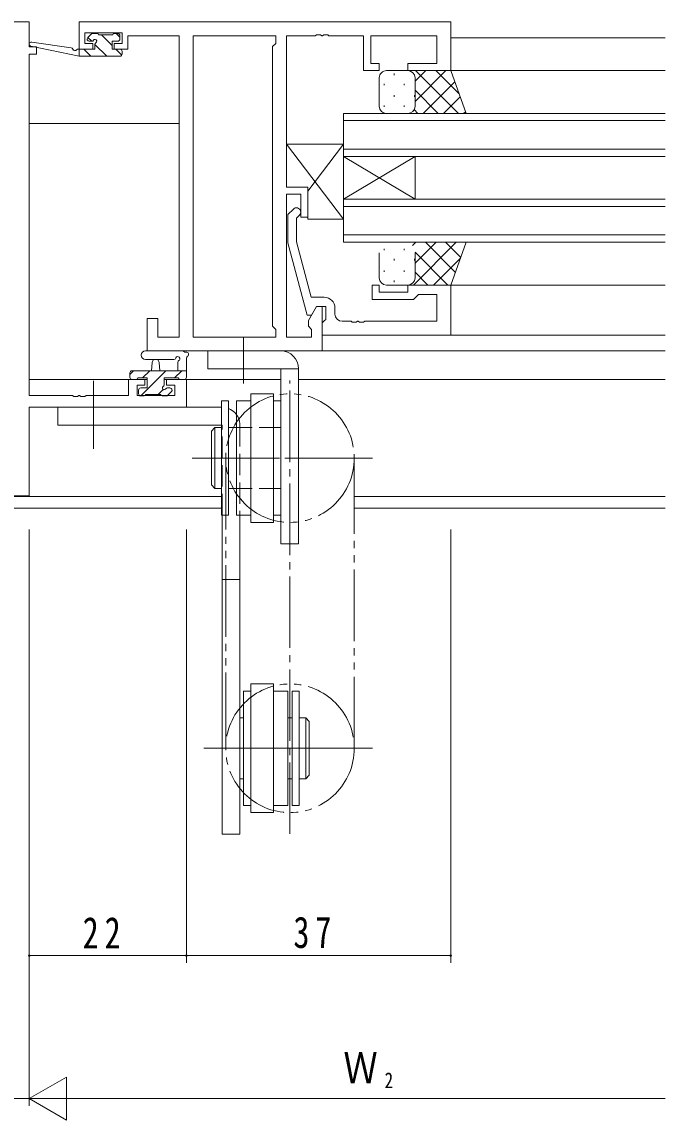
# Model space of a CAD drawing. Units: millimetres on the paper. Extents: x -397 to 397, y -282 to 282.
# Drawn here: x 119.2 to 209.2, y -15.2 to 138.4 of the extents above; entities that cross this region are included whole.
import ezdxf
from ezdxf.enums import TextEntityAlignment as Align

# ---------------------------------------------------------------- set-up
doc = ezdxf.new("R2010")
doc.units = ezdxf.units.MM
for name, pattern in [('USER2', [13, 10, -1, 1, -1]), ('USER3', [15, 10, -1, 1, -1, 1, -1]), ('USER4', [4, 3, -1]), ('USER5', [1.01, 0.01, -1])]:
    doc.linetypes.add(name, pattern=pattern)
for name, color, linetype, lineweight in [('0-3_YKK_11', 7, 'Continuous', 18), ('0-4_YKK_12', 2, 'Continuous', 18), ('0-5_YKK_13', 4, 'Continuous', 18), ('0-6_YKK_D', 6, 'Continuous', 18)]:
    doc.layers.add(name, color=color, linetype=linetype, lineweight=lineweight)
doc.styles.add('ＭＳ ゴシック', font='')
doc.styles.get('ＭＳ ゴシック').set_extended_font_data('MS Gothic')

msp = doc.modelspace()

# ---------------------------------------------------------------- linework, layer by layer
at = {"layer": '0-3_YKK_11'}
for p, q in [((100.247, 138.358), (120.247, 138.358)), ((120.247, 138.358), (120.247, 134.858)), ((127.247, 134.558), (127.247, 138.358)), ((127.247, 138.358), (179.247, 138.358)), ((179.247, 138.358), (179.247, 131.558)), ((128.047, 136.858), (128.047, 135.358)), ((133.247, 136.858), (128.047, 136.858)), ((132.947, 136.215), (132.405, 136.758)), ((133.247, 135.358), (133.247, 136.858)), ((128.047, 135.358), (129.147, 135.358)), ((129.013, 135.659), (128.469, 136.204)), ((129.147, 135.358), (129.147, 134.558)), ((131.115, 133.558), (129.448, 135.224)), ((131.847, 135.07), (130.36, 136.558)), ((132.147, 135.358), (133.247, 135.358)), ((132.147, 134.558), (132.147, 135.358)), ((134.047, 136.428), (134.047, 135.628)), ((141.247, 136.428), (134.047, 136.428)), ((134.047, 135.628), (134.047, 134.558)), ((141.247, 94.288), (141.247, 136.428)), ((143.177, 94.288), (143.177, 136.428)), ((143.177, 136.428), (154.747, 136.428)), ((143.177, 94.288), (143.177, 136.428)), ((154.747, 135.358), (154.317, 134.928)), ((154.747, 136.428), (154.747, 135.358)), ((156.247, 136.428), (156.247, 115.258)), ((160.289, 136.428), (156.247, 136.428)), ((160.472, 136.548), (160.289, 136.428)), ((161.022, 136.548), (160.472, 136.548)), ((161.205, 136.428), (161.022, 136.548)), ((161.289, 136.428), (161.205, 136.428)), ((161.472, 136.548), (161.289, 136.428)), ((162.022, 136.548), (161.472, 136.548)), ((162.205, 136.428), (162.022, 136.548)), ((167.047, 136.428), (162.205, 136.428)), ((167.047, 131.558), (167.047, 136.428)), ((168.047, 136.428), (168.047, 132.558)), ((177.317, 136.428), (168.047, 136.428)), ((177.317, 132.558), (177.317, 136.428)), ((120.247, 134.858), (121.247, 134.858)), ((121.247, 133.858), (120.247, 133.858)), ((120.247, 133.858), (120.247, 86.088)), ((121.247, 134.858), (121.247, 133.858)), ((129.147, 134.558), (127.247, 134.558)), ((128.87, 133.558), (127.87, 134.558)), ((134.047, 134.558), (132.147, 134.558)), ((133.208, 133.71), (132.36, 134.558)), ((154.317, 134.928), (154.317, 95.788)), ((168.047, 132.558), (169.247, 132.558)), ((169.247, 132.558), (169.247, 131.558)), ((173.247, 132.558), (177.317, 132.558)), ((173.247, 131.558), (173.247, 132.558)), ((169.247, 131.558), (167.047, 131.558)), ((179.247, 131.558), (173.247, 131.558)), ((174.247, 130.065), (175.74, 131.558)), ((174.247, 127.237), (178.568, 131.558)), ((180.32, 125.558), (174.32, 131.558)), ((180.413, 128.293), (177.149, 131.558)), ((175.397, 125.558), (179.813, 129.974)), ((177.492, 125.558), (174.247, 128.802)), ((178.225, 125.558), (180.557, 127.89)), ((174.663, 125.558), (174.131, 126.09)), ((181.054, 125.558), (181.301, 125.806)), ((156.247, 115.258), (159.247, 115.258)), ((159.247, 115.258), (159.247, 111.058)), ((156.247, 114.258), (156.247, 94.288)), ((158.247, 114.258), (156.247, 114.258)), ((158.247, 111.058), (158.247, 114.258)), ((157.223, 112.182), (156.447, 111.406)), ((156.447, 111.406), (156.447, 107.461)), ((157.647, 110.909), (158.071, 111.333)), ((157.647, 107.619), (157.647, 110.909)), ((159.247, 111.058), (158.247, 111.058)), ((159.727, 99.857), (157.647, 107.619)), ((173.901, 107.092), (174.367, 107.558)), ((174.024, 101.558), (180.024, 107.558)), ((174.247, 104.609), (177.196, 107.558)), ((179.891, 103.36), (175.693, 107.558)), ((180.635, 105.444), (178.521, 107.558)), ((181.379, 107.528), (181.35, 107.558)), ((156.447, 107.461), (159.154, 97.357)), ((169.912, 106.423), (169.912, 106.623)), ((172.742, 106.423), (172.742, 106.623)), ((178.864, 101.558), (174.247, 106.175)), ((171.327, 105.008), (171.327, 105.208)), ((174.157, 105.008), (174.157, 105.208)), ((176.853, 101.558), (180.577, 105.283)), ((169.912, 103.393), (169.912, 103.593)), ((172.742, 103.393), (172.742, 103.593)), ((176.036, 101.558), (174.247, 103.347)), ((168.247, 101.557), (168.247, 99.557)), ((169.247, 101.557), (168.247, 101.557)), ((169.247, 100.557), (169.247, 101.557)), ((171.327, 101.978), (171.327, 102.178)), ((173.247, 101.557), (173.247, 100.557)), ((179.247, 101.557), (173.247, 101.557)), ((174.157, 102.143), (174.157, 102.178)), ((179.247, 94.557), (179.247, 101.557)), ((161.547, 99.857), (159.727, 99.857)), ((173.247, 100.557), (169.247, 100.557)), ((174.047, 99.557), (174.547, 100.057)), ((174.547, 100.057), (174.747, 100.257)), ((174.747, 100.257), (177.317, 100.257)), ((177.317, 100.257), (177.317, 96.487)), ((159.317, 96.601), (160.447, 98.558)), ((159.754, 97.357), (160.447, 98.557)), ((160.447, 98.558), (161.247, 98.558)), ((160.447, 98.557), (161.747, 98.557)), ((161.247, 98.558), (161.247, 92.358)), ((161.747, 98.557), (161.747, 96.757)), ((163.047, 97.487), (163.047, 98.357)), ((168.247, 99.557), (174.047, 99.557)), ((136.747, 96.858), (138.247, 96.858)), ((136.747, 92.358), (136.747, 96.858)), ((138.247, 96.858), (138.247, 94.288)), ((159.154, 97.357), (159.754, 97.357)), ((154.317, 95.788), (154.747, 95.358)), ((154.747, 95.358), (154.747, 94.288)), ((159.317, 95.788), (159.317, 96.601)), ((159.747, 95.358), (159.317, 95.788)), ((159.747, 94.288), (159.747, 95.358)), ((161.547, 96.557), (161.247, 96.257)), ((161.247, 96.257), (161.247, 94.557)), ((161.747, 96.757), (161.547, 96.557)), ((165.289, 96.487), (164.047, 96.487)), ((165.472, 96.367), (165.289, 96.487)), ((166.022, 96.367), (165.472, 96.367)), ((166.205, 96.487), (166.022, 96.367)), ((166.289, 96.487), (166.205, 96.487)), ((166.472, 96.367), (166.289, 96.487)), ((167.022, 96.367), (166.472, 96.367)), ((167.205, 96.487), (167.022, 96.367)), ((177.317, 96.487), (167.205, 96.487)), ((138.247, 94.288), (141.247, 94.288)), ((154.747, 94.288), (143.177, 94.288)), ((156.247, 94.288), (159.747, 94.288)), ((161.247, 94.557), (179.247, 94.557)), ((161.247, 92.358), (136.747, 92.358)), ((134.347, 89.04), (134.865, 89.558)), ((135.856, 86.058), (139.356, 89.558)), ((136.111, 88.558), (137.111, 89.558)), ((140.601, 88.558), (141.601, 89.558)), ((134.147, 88.358), (136.447, 88.358)), ((134.147, 86.088), (134.147, 88.358)), ((135.347, 87.558), (135.347, 86.088)), ((136.447, 87.558), (135.347, 87.558)), ((136.447, 88.358), (136.447, 87.558)), ((139.447, 88.358), (142.247, 88.358)), ((139.447, 87.558), (139.447, 88.358)), ((140.617, 87.558), (139.447, 87.558)), ((140.617, 86.088), (140.617, 87.558)), ((142.247, 88.358), (142.247, 84.458)), ((120.247, 86.088), (126.289, 86.088)), ((126.289, 86.088), (126.472, 85.968)), ((127.022, 85.968), (127.205, 86.088)), ((127.205, 86.088), (127.289, 86.088)), ((127.289, 86.088), (127.472, 85.968)), ((128.022, 85.968), (128.205, 86.088)), ((128.205, 86.088), (134.147, 86.088)), ((135.347, 86.088), (140.617, 86.088)), ((138.301, 86.258), (138.999, 86.956)), ((126.472, 85.968), (127.022, 85.968)), ((127.472, 85.968), (128.022, 85.968)), ((120.247, 84.458), (120.247, 72.058)), ((142.247, 84.458), (120.247, 84.458)), ((120.247, 72.058), (100.247, 72.058))]:
    msp.add_line(p, q, dxfattribs=at)
for centre, radius, start, end in [((157.647, 111.757), 0.6, 314.99999, 135.00001), ((161.547, 98.357), 1.5, 0.00001, 89.99999), ((164.047, 97.487), 1, 180.00001, 269.99999)]:
    msp.add_arc(centre, radius, start, end, dxfattribs=at)
at = {"layer": '0-4_YKK_12'}
for p, q in [((179.247, 136.157), (209.247, 136.157)), ((209.247, 131.558), (178.867, 131.558)), ((164.247, 125.558), (164.247, 119.558)), ((209.247, 125.558), (164.247, 125.558)), ((164.247, 124.558), (209.247, 124.558)), ((120.247, 124.158), (141.247, 124.158)), ((209.247, 120.558), (164.247, 120.558)), ((164.247, 113.558), (174.247, 119.558)), ((164.247, 119.558), (174.247, 113.558)), ((164.247, 119.558), (164.247, 113.558)), ((164.247, 119.558), (209.247, 119.558)), ((174.247, 119.558), (174.247, 113.558)), ((164.247, 113.558), (164.247, 107.558)), ((209.247, 113.558), (164.247, 113.558)), ((164.247, 112.558), (209.247, 112.558)), ((209.247, 108.558), (164.247, 108.558)), ((164.247, 107.558), (209.247, 107.558)), ((178.747, 101.558), (209.247, 101.558)), ((178.947, 94.558), (209.247, 94.558)), ((160.947, 92.357), (209.247, 92.358)), ((120.247, 88.358), (136.747, 88.358)), ((139.147, 88.358), (155.447, 88.358)), ((157.947, 88.358), (209.247, 88.358)), ((147.145, 71.988), (73.349, 71.988)), ((209.247, 71.988), (165.747, 71.988)), ((147.145, 70.358), (73.349, 70.358)), ((209.247, 70.358), (165.747, 70.358))]:
    msp.add_line(p, q, dxfattribs=at)
at = {"layer": '0-5_YKK_13'}
for p, q in [((129.747, 136.758), (129.147, 136.758)), ((132.647, 136.758), (132.147, 136.758)), ((126.135, 134.731), (120.593, 135.555)), ((128.935, 136.67), (128.435, 136.17)), ((128.647, 135.658), (128.986, 135.658)), ((129.447, 135.197), (129.447, 134.558)), ((131.947, 136.558), (129.947, 136.558)), ((131.847, 135.658), (132.647, 135.658)), ((131.847, 134.558), (131.847, 135.658)), ((132.947, 135.958), (132.947, 136.458)), ((127.249, 133.558), (120.488, 134.964)), ((127.249, 134.558), (127.162, 134.572)), ((127.249, 133.558), (127.249, 134.558)), ((129.447, 134.558), (127.249, 134.558)), ((132.947, 134.558), (131.847, 134.558)), ((133.247, 133.858), (133.247, 134.258)), ((132.947, 133.558), (127.249, 133.558)), ((170.247, 131.558), (173.247, 131.558)), ((171.327, 131.138), (171.327, 130.938)), ((179.247, 131.558), (173.247, 131.558)), ((181.39, 125.558), (179.247, 131.558)), ((169.247, 126.558), (169.247, 130.558)), ((169.912, 129.723), (169.912, 129.523)), ((172.742, 129.723), (172.742, 129.523)), ((174.247, 130.558), (174.247, 126.558)), ((174.247, 130.558), (174.247, 126.958)), ((171.327, 128.108), (171.327, 127.908)), ((174.157, 128.108), (174.157, 127.908)), ((169.912, 126.693), (169.912, 126.493)), ((172.742, 126.693), (172.742, 126.493)), ((173.247, 125.558), (170.247, 125.558)), ((173.247, 125.558), (181.39, 125.558)), ((164.247, 110.757), (156.247, 121.257)), ((156.247, 121.257), (156.247, 115.257)), ((164.247, 121.257), (156.247, 121.257)), ((164.247, 121.257), (159.247, 114.695)), ((164.247, 110.757), (164.247, 121.257)), ((156.247, 115.257), (159.247, 115.257)), ((159.247, 115.257), (159.247, 110.757)), ((159.247, 110.757), (164.247, 110.757)), ((181.39, 107.558), (179.247, 101.558)), ((169.247, 106.058), (169.247, 102.558)), ((174.247, 102.558), (174.247, 106.058)), ((174.247, 102.558), (174.247, 105.658)), ((170.247, 101.558), (173.247, 101.558)), ((179.247, 101.558), (173.247, 101.558)), ((136.519, 92.358), (141.681, 92.358)), ((145.247, 92.358), (145.247, 89.858)), ((155.447, 92.358), (145.247, 92.358)), ((136.519, 91.158), (140.48, 91.155)), ((137.347, 89.558), (137.449, 90.702)), ((138.547, 89.558), (138.445, 90.702)), ((141.047, 90.738), (141.047, 89.558)), ((142.247, 88.658), (142.247, 91.338)), ((134.347, 89.258), (134.347, 88.658)), ((142.247, 89.558), (134.647, 89.558)), ((157.947, 89.858), (145.247, 89.858)), ((155.447, 89.858), (155.447, 65.358)), ((157.947, 65.358), (157.947, 89.858)), ((134.647, 88.358), (135.247, 88.358)), ((135.447, 88.558), (136.747, 88.558)), ((136.747, 88.558), (136.747, 87.158)), ((139.147, 88.558), (141.147, 88.558)), ((139.147, 87.619), (139.147, 88.558)), ((141.347, 88.358), (141.947, 88.358)), ((135.547, 86.858), (135.547, 86.358)), ((136.747, 87.158), (135.847, 87.158)), ((135.847, 86.058), (136.347, 86.058)), ((136.547, 86.258), (138.647, 86.258)), ((138.847, 86.058), (139.447, 86.058)), ((139.947, 87.158), (139.608, 87.158)), ((139.659, 86.146), (140.159, 86.646)), ((154.445, 86.358), (151.245, 86.358)), ((151.245, 86.358), (151.245, 68.358)), ((154.445, 68.358), (154.445, 86.358)), ((147.145, 85.358), (147.145, 69.358)), ((148.145, 85.358), (147.145, 85.358)), ((148.145, 69.358), (148.145, 85.358)), ((149.245, 85.358), (149.245, 69.358)), ((151.245, 85.358), (149.245, 85.358)), ((155.445, 85.358), (154.445, 85.358)), ((124.247, 84.458), (147.145, 84.458)), ((124.247, 81.958), (124.247, 84.458)), ((124.247, 81.958), (147.145, 81.958)), ((146.245, 81.608), (145.745, 81.108)), ((146.245, 81.608), (146.245, 73.108)), ((147.145, 81.608), (146.245, 81.608)), ((149.245, 81.608), (148.145, 81.608)), ((145.745, 81.108), (145.745, 73.608)), ((145.745, 73.608), (146.245, 73.108)), ((146.245, 73.108), (147.145, 73.108)), ((148.145, 73.108), (149.245, 73.108)), ((147.145, 69.358), (148.145, 69.358)), ((147.247, 69.358), (147.247, 24.758)), ((149.245, 69.358), (151.245, 69.358)), ((149.747, 69.358), (149.747, 24.758)), ((154.445, 69.358), (155.445, 69.358)), ((151.245, 68.358), (154.445, 68.358)), ((155.447, 65.358), (157.947, 65.358)), ((147.247, 60.389), (149.747, 60.389)), ((151.245, 44.758), (150.245, 44.758)), ((150.245, 28.758), (150.245, 44.758)), ((151.245, 45.758), (151.245, 27.758)), ((154.445, 45.758), (151.245, 45.758)), ((154.445, 27.758), (154.445, 45.758)), ((156.445, 44.758), (154.445, 44.758)), ((156.445, 28.758), (156.445, 44.758)), ((158.047, 44.758), (157.047, 44.758)), ((157.047, 44.758), (157.047, 28.758)), ((158.047, 28.758), (158.047, 44.758)), ((149.747, 41.008), (150.245, 41.008)), ((157.047, 41.008), (156.445, 41.008)), ((158.947, 41.008), (158.047, 41.008)), ((158.947, 32.508), (158.947, 41.008)), ((159.447, 40.508), (158.947, 41.008)), ((159.447, 33.008), (159.447, 40.508)), ((161.542, 36.758), (144.708, 36.758)), ((149.747, 32.508), (150.245, 32.508)), ((156.445, 32.508), (157.047, 32.508)), ((158.047, 32.508), (158.947, 32.508)), ((158.947, 32.508), (159.447, 33.008)), ((150.245, 28.758), (151.245, 28.758)), ((151.245, 27.758), (154.445, 27.758)), ((154.445, 28.758), (156.445, 28.758)), ((157.047, 28.758), (158.047, 28.758)), ((149.747, 24.758), (147.247, 24.758))]:
    msp.add_line(p, q, dxfattribs=at)
at = {"layer": '0-5_YKK_13', "linetype": 'USER2'}
for p, q in [((150.247, 87.772), (150.247, 94.226)), ((129.247, 88.18), (129.247, 78.651)), ((156.747, 24.79), (156.747, 88.192)), ((143.036, 77.358), (161.14, 77.358)), ((168.281, 77.358), (143.531, 77.358)), ((168.281, 36.758), (145.031, 36.758))]:
    msp.add_line(p, q, dxfattribs=at)
at = {"layer": '0-5_YKK_13', "linetype": 'USER5'}
msp.add_line((147.247, 81.958), (147.145, 81.958), dxfattribs=at)
at = {"layer": '0-5_YKK_13', "linetype": 'USER4'}
for p, q in [((147.247, 69.358), (147.247, 81.958)), ((155.445, 81.608), (149.245, 81.608)), ((149.747, 81.958), (149.747, 69.358)), ((155.445, 73.108), (149.245, 73.108))]:
    msp.add_line(p, q, dxfattribs=at)
at = {"layer": '0-5_YKK_13', "linetype": 'USER3'}
for p, q in [((147.747, 77.358), (147.747, 36.758)), ((165.747, 36.758), (165.747, 77.358))]:
    msp.add_line(p, q, dxfattribs=at)
for centre in [(156.745, 77.358), (156.747, 36.758)]:
    msp.add_circle(centre, 9, dxfattribs=at)
at = {"layer": '0-5_YKK_13'}
for centre, radius, start, end in [((129.147, 136.458), 0.3, 90, 135), ((129.747, 136.558), 0.2, 0, 90), ((132.147, 136.558), 0.2, 90, 180), ((132.647, 136.458), 0.3, 0, 90), ((120.549, 135.258), 0.3, 81.55064, 258.25019), ((128.647, 135.958), 0.3, 135, 270), ((128.986, 135.958), 0.3, 270, 326.94427), ((129.447, 135.658), 0.25, 303.05573, 146.94427), ((129.747, 135.197), 0.3, 123.05573, 180), ((132.647, 135.958), 0.3, 270, 0), ((126.091, 134.435), 0.3, 21.55064, 81.55064), ((126.649, 134.655), 0.3, 201.55064, 320.80246), ((127.114, 134.276), 0.3, 80.80246, 140.80246), ((132.947, 134.258), 0.3, 0, 90), ((132.947, 133.858), 0.3, 270, 0), ((170.247, 130.558), 1, 89.9999, 179.9999), ((173.247, 130.558), 1, 359.9999, 89.9999), ((170.247, 126.558), 1, 179.9999, 269.9999), ((173.247, 126.558), 1, 269.9999, 359.9999), ((170.247, 102.558), 1, 180.0001, 270.0001), ((173.247, 102.558), 1, 270.0001, 0.0001), ((136.52, 91.758), 0.6, 89.95977, 269.95977), ((141.681, 92.058), 0.3, 40.52878, 90), ((142.138, 92.448), 0.3, 220.52878, 280.52878), ((155.447, 89.858), 2.5, 0, 90), ((137.947, 90.658), 0.5, 5.09207, 174.90793), ((140.48, 91.455), 0.3, 269.95977, 340.81024), ((141.047, 91.258), 0.3, 300, 160.81024), ((141.347, 90.738), 0.3, 120, 180), ((142.247, 91.858), 0.3, 300, 100.52878), ((142.547, 91.338), 0.3, 120, 180), ((134.647, 89.258), 0.3, 90, 180), ((134.647, 88.658), 0.3, 180, 270), ((135.247, 88.558), 0.2, 270, 0), ((138.847, 87.619), 0.3, 303.05573, 0), ((141.347, 88.558), 0.2, 180, 270), ((141.947, 88.658), 0.3, 270, 0), ((135.847, 86.858), 0.3, 90, 180), ((135.847, 86.358), 0.3, 180, 270), ((136.347, 86.258), 0.2, 270, 0), ((138.847, 86.258), 0.2, 180, 270), ((139.147, 87.158), 0.25, 123.05573, 326.94427), ((139.608, 86.858), 0.3, 90, 146.94427), ((139.447, 86.358), 0.3, 270, 315), ((139.947, 86.858), 0.3, 315, 90)]:
    msp.add_arc(centre, radius, start, end, dxfattribs=at)
at = {"layer": '0-5_YKK_13', "linetype": 'USER4'}
msp.add_arc((147.247, 81.958), 2.5, 0, 90, dxfattribs=at)
at = {"layer": '0-6_YKK_D'}
for p, q in [((120.247, 67.358), (120.247, 6.758)), ((120.247, 67.358), (120.247, -13.242)), ((120.247, 67.358), (120.247, -13.242)), ((142.247, 67.358), (142.247, 6.758)), ((142.247, 67.358), (142.247, 6.758)), ((179.247, 67.358), (179.247, 6.758)), ((120.247, 7.758), (142.247, 7.758)), ((142.247, 7.758), (179.247, 7.758)), ((120.247, -12.242), (125.443, -9.242)), ((125.443, -15.242), (125.443, -9.242)), ((120.247, -12.242), (100.247, -12.242)), ((120.247, -12.242), (130.639, -12.242)), ((120.247, -12.242), (125.443, -15.242)), ((209.247, -12.242), (126.247, -12.242))]:
    msp.add_line(p, q, dxfattribs=at)
for centre, start, end in [((120.247, 7.758), 0, 180), ((120.247, 7.758), 180, 0), ((142.247, 7.758), 0, 180), ((142.247, 7.758), 0, 180), ((142.247, 7.758), 180, 0), ((142.247, 7.758), 180, 0), ((179.247, 7.758), 0, 180), ((179.247, 7.758), 180, 0)]:
    msp.add_arc(centre, 0.106, start, end, dxfattribs=at)

# ---------------------------------------------------------------- texts
at = {"layer": '0-6_YKK_D', "color": 7, "style": 'ＭＳ ゴシック', "width": 0.8}
for s, height, p in [('Ｗ', 4.399, (164.227, -11.442)), ('2', 2.199, (169.987, -11.442))]:
    msp.add_text(s, height=height, dxfattribs=at).set_placement(p, align=Align.BOTTOM_LEFT)
at = {"layer": '0-6_YKK_D', "color": 7, "char_height": 4.399, "attachment_point": 7, "style": 'ＭＳ ゴシック'}
for s, insert in [('\\T1.37;\\W0.75;22', (127.727, 8.758)), ('\\T1.37;\\W0.75;37', (157.227, 8.758))]:
    msp.add_mtext(s, dxfattribs=dict(at, insert=insert))

doc.saveas('drawing.dxf')
